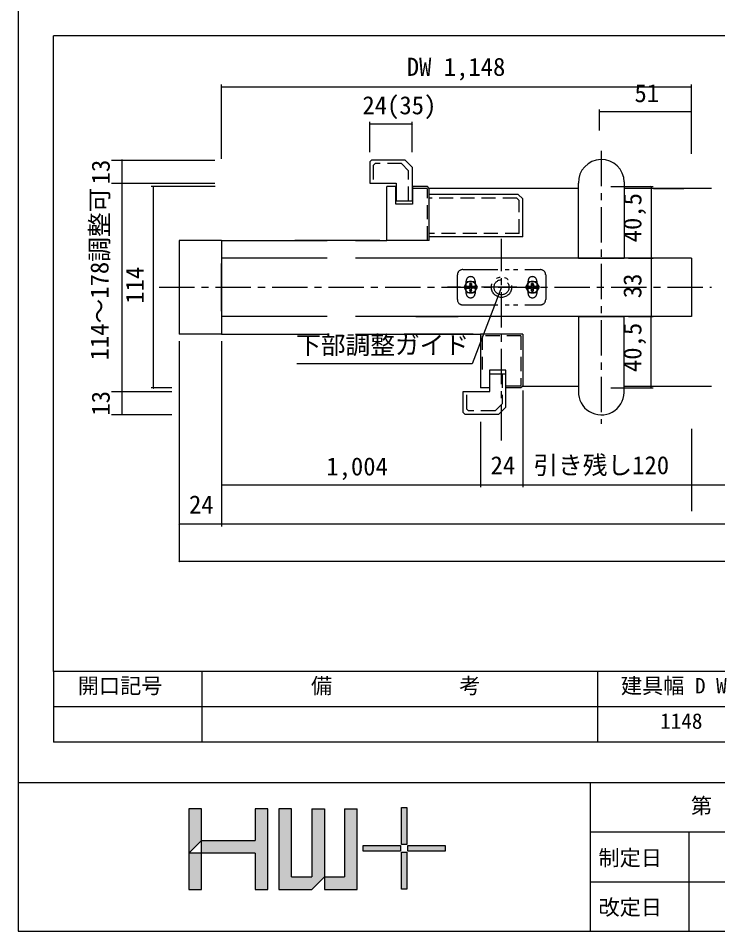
# Model space of a CAD drawing. Units: millimetres, scale not verified. Extents: x -800 to 800, y -554 to 554.
# Drawn here: x -800 to -404, y -554 to -37 of the extents above; entities that cross this region are included whole.
import ezdxf
from ezdxf.enums import TextEntityAlignment as Align

# ---------------------------------------------------------------- set-up
doc = ezdxf.new("R2010")
doc.units = ezdxf.units.MM
doc.header["$LTSCALE"] = 4
for name, pattern in [('CHAIN1', [8, 5, -1, 1, -1]), ('DOUBLE_CHAIN1', [8.8, 5, -1, 0.6, -0.6, 0.6, -1]), ('USER9', [3, 2, -1])]:
    doc.linetypes.add(name, pattern=pattern)
for name, color, linetype, lineweight in [('1-0', 7, 'Continuous', 25), ('1-4_0', 7, 'Continuous', 25), ('2-0', 7, 'Continuous', 25)]:
    doc.layers.add(name, color=color, linetype=linetype, lineweight=lineweight)
doc.styles.add('ＭＳ ゴシック', font='')
doc.styles.get('ＭＳ ゴシック').set_extended_font_data('MS Gothic')

msp = doc.modelspace()

# ---------------------------------------------------------------- linework, layer by layer
at = {"layer": '1-0'}
for p, q in [((152, -47), (-780, -47)), ((152, -47), (-780, -47)), ((-780, -407), (-780, -47)), ((152, -47), (-780, -47)), ((152, -47), (-780, -47)), ((-780, -407), (-780, -47)), ((152, -407), (-780, -407)), ((152, -407), (-780, -407)), ((-476.132, -470), (-476.132, -554)), ((-476.132, -470.401), (-476.132, -554.401)), ((-420.132, -498.401), (-420.132, -554.401)), ((23.868, -526.401), (-476.132, -526.401))]:
    msp.add_line(p, q, dxfattribs=at)
at = {"layer": '1-4_0'}
for p, q in [((152, -47), (-780, -47)), ((152, -47), (-780, -47)), ((-780, -407), (-780, -47)), ((152, -407), (-780, -407)), ((152, -407), (-780, -407)), ((-780, -407), (-780, -447)), ((-696, -407), (-696, -447)), ((-472, -407), (-472, -447)), ((152, -427), (-780, -427)), ((152, -447), (-780, -447)), ((800, -470), (-800, -470)), ((-703.403, -484.7), (-703.403, -530.41)), ((-696.28, -484.7), (-703.403, -484.7)), ((-658.657, -484.7), (-665.78, -484.7)), ((-665.78, -484.7), (-665.78, -502.805)), ((-645.205, -484.7), (-652.328, -484.7)), ((-652.328, -484.7), (-652.328, -530.41)), ((-645.192, -523.158), (-645.192, -484.7)), ((-633.658, -484.708), (-626.549, -484.708)), ((-633.647, -484.7), (-633.647, -523.345)), ((-626.549, -484.709), (-626.549, -530.41)), ((-615.208, -484.709), (-608.02, -484.709)), ((-615.184, -484.709), (-615.184, -523.313)), ((-608.02, -530.41), (-608.02, -484.709)), ((800, -498), (-476, -498)), ((-703.403, -509.941), (-696.267, -502.805)), ((-696.267, -502.805), (-665.78, -502.805)), ((-665.78, -509.941), (-703.403, -509.941)), ((-652.328, -509.958), (-652.328, -510.358)), ((-645.192, -523.345), (-645.192, -509.731)), ((-645.192, -523.345), (-633.647, -523.345)), ((-633.647, -530.41), (-626.551, -523.313)), ((-626.549, -523.313), (-615.184, -523.313)), ((-652.328, -530.41), (-633.647, -530.41)), ((-626.549, -530.41), (-608.02, -530.41))]:
    msp.add_line(p, q, dxfattribs=at)
for points in [[(-800, -554), (800, -554), (800, 554), (-800, 554)], [(-582.986, -484.01), (-579.826, -484.01), (-579.826, -504.954), (-582.986, -504.954)], [(-604.674, -505.508), (-583.514, -505.508), (-583.514, -508.74), (-604.674, -508.74)], [(-579.298, -505.508), (-558.138, -505.508), (-558.138, -508.74), (-579.298, -508.74)], [(-582.986, -509.383), (-579.826, -509.383), (-579.826, -530.328), (-582.986, -530.328)]]:
    msp.add_lwpolyline(points, close=True, dxfattribs=at)
for points in [[(-703.403, -530.41), (-696.267, -530.41), (-696.267, -509.731), (-696.267, -484.7)], [(-665.78, -530.41), (-658.643, -530.41), (-658.643, -509.731), (-658.643, -484.7)], [(-665.78, -509.958), (-665.78, -510.358), (-665.78, -530.41)]]:
    msp.add_lwpolyline(points, dxfattribs=at)
at = {"layer": '1-4_0', "color": 134}
for points in [[(-703.403, -484.7), (-696.267, -484.7), (-703.403, -509.941), (-696.267, -502.805)], [(-665.78, -530.41), (-658.643, -530.41), (-658.657, -484.7)], [(-665.78, -530.41), (-658.657, -484.7), (-665.78, -484.7)], [(-645.205, -484.7), (-652.328, -484.7), (-652.328, -530.41)], [(-652.328, -530.41), (-645.192, -523.158), (-645.205, -484.7)], [(-626.551, -523.313), (-626.549, -484.709), (-633.647, -484.708)], [(-626.551, -523.313), (-633.647, -484.708), (-633.647, -523.345)], [(-608.02, -530.41), (-608.02, -484.709), (-615.184, -484.709)], [(-608.02, -530.41), (-615.184, -484.709), (-615.184, -523.313)], [(-582.986, -484.01), (-579.826, -484.01), (-582.986, -504.954), (-579.826, -504.954)], [(-696.267, -502.805), (-665.78, -509.958), (-696.267, -509.941)], [(-665.78, -502.805), (-696.267, -502.805), (-665.85, -509.941)], [(-665.78, -502.805), (-665.85, -509.941), (-665.78, -530.41)], [(-583.514, -505.508), (-604.674, -505.508), (-583.514, -508.74), (-604.674, -508.74)], [(-579.298, -505.508), (-558.138, -505.508), (-579.298, -508.74), (-558.138, -508.74)], [(-703.403, -509.941), (-703.403, -530.41), (-696.267, -509.941), (-696.267, -530.41)], [(-582.986, -509.383), (-579.826, -509.383), (-582.986, -530.328), (-579.826, -530.328)], [(-652.328, -530.41), (-633.647, -523.345), (-645.192, -523.158)], [(-652.328, -530.41), (-633.647, -530.41), (-626.551, -523.313)], [(-652.328, -530.41), (-626.551, -523.313), (-633.647, -523.345)], [(-626.549, -523.313), (-626.549, -530.41), (-608.02, -530.41)], [(-608.02, -530.41), (-615.184, -523.313), (-626.549, -523.313)]]:
    msp.add_solid(points, dxfattribs=at)
at = {"layer": '1-4_0'}
for points in [[(-703.403, -484.7), (-696.28, -484.7), (-703.403, -509.941), (-696.267, -502.805)], [(-665.78, -530.41), (-658.643, -530.41), (-658.643, -484.7)], [(-665.78, -530.41), (-658.643, -484.7), (-665.78, -502.805)], [(-665.78, -484.7), (-665.78, -502.805), (-658.657, -484.7)], [(-645.205, -484.7), (-652.328, -484.7), (-652.328, -530.41)], [(-652.328, -530.41), (-645.192, -523.158), (-645.205, -484.7)], [(-626.551, -523.313), (-626.549, -484.708), (-633.647, -484.708)], [(-626.551, -523.313), (-633.647, -484.708), (-633.647, -523.345)], [(-608.02, -530.41), (-608.02, -484.709), (-615.208, -484.709)], [(-608.02, -530.41), (-615.208, -484.709), (-615.184, -523.313)], [(-582.986, -504.954), (-579.826, -504.954), (-582.986, -484.01), (-579.826, -484.01)], [(-696.267, -502.805), (-696.267, -509.731), (-665.85, -509.941)], [(-665.78, -502.805), (-696.267, -502.805), (-665.85, -509.941)], [(-665.78, -502.805), (-665.85, -509.941), (-665.78, -530.41)], [(-604.674, -505.508), (-604.674, -508.74), (-583.514, -505.508), (-583.514, -508.74)], [(-579.298, -505.508), (-579.298, -508.74), (-558.138, -505.508), (-558.138, -508.74)], [(-703.403, -530.41), (-703.403, -509.941), (-696.267, -530.41), (-696.267, -509.731)], [(-582.986, -509.383), (-582.986, -530.328), (-579.826, -509.383), (-579.826, -530.328)], [(-652.328, -530.41), (-633.647, -523.345), (-645.192, -523.158)], [(-652.328, -530.41), (-633.647, -530.41), (-626.551, -523.313)], [(-652.328, -530.41), (-626.551, -523.313), (-633.647, -523.345)], [(-626.551, -523.313), (-626.549, -530.41), (-608.02, -530.41)], [(-608.02, -530.41), (-615.184, -523.313), (-626.551, -523.313)]]:
    msp.add_solid(points, dxfattribs=at)
at = {"layer": '2-0'}
for p, q in [((-684.979, -75.806), (-684.667, -75.806)), ((-684.823, -116.711), (-684.823, -74.556)), ((-684.823, -75.806), (-418.768, -75.806)), ((-418.612, -75.806), (-418.924, -75.806)), ((-418.768, -113.711), (-418.768, -74.556)), ((-470.768, -100.566), (-470.768, -88.703)), ((-418.768, -89.953), (-470.768, -89.953)), ((-600.933, -112.77), (-600.933, -95.594)), ((-600.933, -96.844), (-576.933, -96.844)), ((-576.933, -112.77), (-576.933, -95.594)), ((-747.253, -117.35), (-688.587, -117.35)), ((-741.253, -117.35), (-741.253, -261.35)), ((-599.933, -117.35), (-600.933, -118.35)), ((-580.933, -117.35), (-599.933, -117.35)), ((-580.933, -117.35), (-576.933, -121.35)), ((-576.933, -121.35), (-576.933, -140.35)), ((-747.253, -130.35), (-688.587, -130.35)), ((-688.425, -132.35), (-724.705, -132.35)), ((-723.455, -132.194), (-723.455, -132.506)), ((-723.455, -246.35), (-723.455, -132.35)), ((-586.083, -132.35), (-591.283, -132.35)), ((-591.283, -162.85), (-591.283, -132.35)), ((-586.083, -132.35), (-591.283, -132.35)), ((-586.083, -132.35), (-591.283, -132.35)), ((-585.933, -130.35), (-585.933, -140.35)), ((-568.283, -132.35), (-576.783, -132.35)), ((-576.783, -132.35), (-576.783, -142.35)), ((-567.283, -133.35), (-568.283, -132.35)), ((-567.283, -162.85), (-567.283, -133.35)), ((-482.768, -133.35), (-567.283, -133.35)), ((-482.768, -172.85), (-482.768, -130.35)), ((-464.353, -132.35), (-440.334, -132.35)), ((-456.768, -129.735), (-456.768, -172.85)), ((-423.768, -133.35), (-456.768, -133.35)), ((-407.411, -133.35), (-456.768, -133.35)), ((-441.584, -132.194), (-441.584, -132.506)), ((-441.584, -132.35), (-441.584, -172.85)), ((-440.177, -133.35), (-423.054, -133.35)), ((-516.783, -136.85), (-567.283, -136.85)), ((-567.283, -160.85), (-567.283, -136.85)), ((-514.283, -139.35), (-516.783, -136.85)), ((-514.283, -160.85), (-514.283, -139.35)), ((-585.933, -140.35), (-576.933, -140.35)), ((-708.823, -162.85), (-708.823, -215.85)), ((-684.823, -162.85), (-708.823, -162.85)), ((-684.823, -162.85), (-684.823, -215.85)), ((-684.823, -162.85), (-625.106, -162.85)), ((-595.283, -162.85), (-643.402, -162.85)), ((-609.01, -162.85), (-591.283, -162.85)), ((-567.283, -162.85), (-591.283, -162.85)), ((-514.283, -160.85), (-567.283, -160.85)), ((-625.106, -172.85), (-684.823, -172.85)), ((-684.823, -202.85), (-684.823, -175.85)), ((-418.768, -172.85), (-609.01, -172.85)), ((-447.327, -172.85), (-553.349, -172.85)), ((-482.768, -172.85), (-456.768, -172.85)), ((-454.353, -172.85), (-440.334, -172.85)), ((-441.584, -172.694), (-441.584, -173.006)), ((-441.584, -173.006), (-441.584, -172.694)), ((-441.584, -172.85), (-441.584, -205.85)), ((-526.283, -189.35), (-542.949, -232.668)), ((-625.106, -205.85), (-684.823, -205.85)), ((-574.868, -205.85), (-550.849, -205.85)), ((-482.768, -205.85), (-482.768, -248.35)), ((-482.768, -205.85), (-456.768, -205.85)), ((-456.768, -248.965), (-456.768, -205.85)), ((-454.353, -205.85), (-440.334, -205.85)), ((-441.584, -205.694), (-441.584, -206.006)), ((-441.584, -206.006), (-441.584, -205.694)), ((-441.584, -246.35), (-441.584, -205.85)), ((-684.823, -215.85), (-708.823, -215.85)), ((-684.823, -215.85), (-625.106, -215.85)), ((-609.01, -215.85), (-538.283, -215.85)), ((-542.283, -215.85), (-581.368, -215.85)), ((-538.283, -215.85), (-538.283, -246.35)), ((-514.283, -215.85), (-538.283, -215.85)), ((-514.283, -215.85), (-514.283, -245.35)), ((-684.823, -219.85), (-684.823, -302.645)), ((-684.823, -219.85), (-684.823, -324.838)), ((-684.823, -219.85), (-684.823, -324.838)), ((-542.949, -232.668), (-642.176, -232.668)), ((-523.783, -246.35), (-523.783, -236.35)), ((-532.933, -238.35), (-523.933, -238.35)), ((-532.933, -248.35), (-532.933, -238.35)), ((-523.933, -257.35), (-523.933, -238.35)), ((-747.253, -248.35), (-712.955, -248.35)), ((-712.984, -246.35), (-724.705, -246.35)), ((-723.455, -246.194), (-723.455, -246.506)), ((-723.455, -246.506), (-723.455, -246.194)), ((-533.083, -246.35), (-538.283, -246.35)), ((-533.083, -246.35), (-538.283, -246.35)), ((-533.083, -246.35), (-538.283, -246.35)), ((-515.283, -246.35), (-523.783, -246.35)), ((-514.283, -245.35), (-515.283, -246.35)), ((-514.283, -245.35), (-482.768, -245.35)), ((-514.283, -247.85), (-514.283, -302.645)), ((-464.353, -246.35), (-440.334, -246.35)), ((-456.768, -245.35), (-423.768, -245.35)), ((-456.768, -245.35), (-407.411, -245.35)), ((-441.584, -246.506), (-441.584, -246.194)), ((-440.177, -245.35), (-423.054, -245.35)), ((-527.933, -261.35), (-523.933, -257.35)), ((-747.253, -261.35), (-712.955, -261.35)), ((-546.933, -261.35), (-547.933, -260.35)), ((-527.933, -261.35), (-546.933, -261.35)), ((-538.283, -265.549), (-538.283, -302.645)), ((-418.768, -269.558), (-418.768, -316.183)), ((-418.768, -269.558), (-418.768, -316.183)), ((-684.979, -301.395), (-684.667, -301.395)), ((-538.283, -301.395), (-684.823, -301.395)), ((-538.127, -301.395), (-538.439, -301.395)), ((-514.283, -301.395), (-538.283, -301.395)), ((-514.439, -301.395), (-514.127, -301.395)), ((-514.127, -301.395), (-514.439, -301.395)), ((-514.439, -301.395), (-514.127, -301.395)), ((-418.924, -301.395), (-418.612, -301.395)), ((-418.612, -301.395), (-418.924, -301.395)), ((-708.979, -323.588), (-708.667, -323.588)), ((-684.823, -323.588), (-708.823, -323.588)), ((-684.979, -323.588), (-684.667, -323.588)), ((-684.667, -323.588), (-684.979, -323.588)), ((-708.979, -344.601), (-708.667, -344.601))]:
    msp.add_line(p, q, dxfattribs=at)
at = {"layer": '2-0', "linetype": 'CHAIN1'}
for p, q in [((-469.768, -112.038), (-469.768, -266.661)), ((-526.283, -276.198), (-526.283, -162.011)), ((-720.252, -189.35), (-407.411, -189.35)), ((-517.534, -189.35), (-556.857, -189.35))]:
    msp.add_line(p, q, dxfattribs=at)
at = {"layer": '2-0', "linetype": 'USER9'}
for p, q in [((-597.943, -119.35), (-598.943, -120.35)), ((-598.943, -120.35), (-598.943, -130.35)), ((-582.933, -119.35), (-597.943, -119.35)), ((-582.933, -119.35), (-578.943, -123.34)), ((-578.943, -140.35), (-578.943, -123.34)), ((-568.697, -133.35), (-576.783, -133.35)), ((-568.283, -133.764), (-568.697, -133.35)), ((-568.283, -162.85), (-568.283, -133.764)), ((-516.283, -158.85), (-567.283, -158.85)), ((-515.283, -216.85), (-537.283, -216.85)), ((-537.283, -216.85), (-537.283, -235.85)), ((-515.283, -216.85), (-515.283, -244.936)), ((-525.933, -238.35), (-525.933, -255.36)), ((-545.933, -258.35), (-545.933, -248.35)), ((-515.697, -245.35), (-523.783, -245.35)), ((-515.283, -244.936), (-515.697, -245.35)), ((-545.933, -258.35), (-544.933, -259.35)), ((-525.933, -255.36), (-529.923, -259.35)), ((-529.923, -259.35), (-544.933, -259.35))]:
    msp.add_line(p, q, dxfattribs=at)
at = {"layer": '2-0', "linetype": 'DOUBLE_CHAIN1'}
for p, q in [((-548.283, -179.35), (-504.283, -179.35)), ((-551.283, -196.35), (-551.283, -182.35)), ((-546.283, -192.85), (-546.283, -185.85)), ((-541.283, -185.85), (-541.283, -192.85)), ((-511.283, -192.85), (-511.283, -185.85)), ((-506.283, -185.85), (-506.283, -192.85)), ((-501.283, -182.35), (-501.283, -196.35)), ((-544.888, -188.825), (-544.686, -189.027)), ((-544.686, -189.673), (-544.888, -189.875)), ((-544.308, -188.245), (-544.106, -188.447)), ((-543.46, -188.447), (-543.259, -188.245)), ((-543.259, -190.455), (-543.46, -190.253)), ((-542.88, -189.027), (-543.276, -188.842)), ((-542.88, -189.673), (-542.679, -189.875)), ((-509.686, -189.027), (-509.887, -188.825)), ((-509.686, -189.673), (-509.887, -189.875)), ((-509.307, -190.455), (-509.106, -190.253)), ((-509.106, -188.447), (-509.29, -188.842)), ((-508.258, -188.245), (-508.46, -188.447)), ((-508.46, -190.253), (-508.258, -190.455)), ((-507.88, -189.027), (-507.678, -188.825)), ((-548.283, -199.35), (-504.283, -199.35))]:
    msp.add_line(p, q, dxfattribs=at)
at = {"layer": '2-0'}
for points in [[(-600.933, -118.35), (-600.933, -130.35), (-585.933, -130.35)], [(-576.783, -142.35), (-586.083, -142.35), (-586.083, -132.35)], [(-418.768, -172.85), (-418.768, -205.85), (-609.01, -205.85)], [(-708.823, -219.85), (-708.823, -344.601), (-314.18, -344.601), (104, -344.601)], [(-523.783, -236.35), (-533.083, -236.35), (-533.083, -246.35)], [(-547.933, -260.35), (-547.933, -248.35), (-532.933, -248.35)], [(-114.078, -301.395), (-314.18, -301.395), (-514.283, -301.395)], [(80, -323.588), (-314.18, -323.588), (-684.823, -323.588)]]:
    msp.add_lwpolyline(points, dxfattribs=at)
at = {"layer": '2-0', "linetype": 'USER9'}
msp.add_lwpolyline([(-516.283, -158.85), (-516.283, -140.178), (-517.611, -138.85), (-567.283, -138.85)], dxfattribs=at)
at = {"layer": '2-0', "linetype": 'DOUBLE_CHAIN1'}
for points in [[(-547.523, -189.35), (-545.653, -186.111), (-541.913, -186.111), (-540.043, -189.35), (-541.913, -192.589), (-545.653, -192.589)], [(-506.913, -192.589), (-510.653, -192.589), (-512.523, -189.35), (-510.653, -186.111), (-506.913, -186.111), (-505.043, -189.35)], [(-545.95, -188.885), (-544.888, -188.825), (-544.492, -188.641), (-544.291, -188.842), (-544.686, -189.027), (-544.852, -189.023)], [(-543.46, -188.447), (-543.456, -188.281), (-543.319, -187.186), (-543.259, -188.245), (-543.074, -188.641), (-543.276, -188.842)], [(-543.276, -189.857), (-542.88, -189.673), (-542.714, -189.677), (-541.617, -189.814), (-542.679, -189.875), (-543.074, -190.059)], [(-509.852, -189.023), (-510.949, -188.885), (-509.887, -188.825), (-509.492, -188.641), (-509.29, -188.842), (-509.686, -189.027)], [(-509.247, -191.514), (-509.307, -190.455), (-509.492, -190.059), (-509.29, -189.857), (-509.106, -190.253), (-509.11, -190.419)], [(-508.275, -188.842), (-508.46, -188.447), (-508.456, -188.281), (-508.318, -187.186), (-508.258, -188.245), (-508.074, -188.641)]]:
    msp.add_lwpolyline(points, close=True, dxfattribs=at)
for points in [[(-544.291, -189.857), (-544.686, -189.673), (-544.852, -189.677), (-545.95, -189.814)], [(-545.95, -189.814), (-544.888, -189.875), (-544.492, -190.059), (-544.308, -190.455), (-544.248, -191.514), (-544.11, -190.419), (-544.106, -190.253), (-544.308, -190.455)], [(-544.291, -188.842), (-544.106, -188.447), (-544.11, -188.281), (-544.248, -187.186), (-544.308, -188.245), (-544.492, -188.641)], [(-544.106, -190.253), (-544.291, -189.857), (-544.492, -190.059)], [(-543.276, -189.857), (-543.46, -190.253), (-543.456, -190.419), (-543.319, -191.514), (-543.259, -190.455), (-543.074, -190.059)], [(-543.074, -188.641), (-542.679, -188.825), (-541.617, -188.885), (-542.714, -189.023), (-542.88, -189.027), (-542.679, -188.825)], [(-509.29, -189.857), (-509.686, -189.673), (-509.852, -189.677), (-510.949, -189.814), (-509.887, -189.875), (-509.492, -190.059)], [(-509.492, -188.641), (-509.307, -188.245), (-509.247, -187.186), (-509.11, -188.281), (-509.106, -188.447), (-509.307, -188.245)], [(-508.275, -189.857), (-508.46, -190.253), (-508.456, -190.419), (-508.318, -191.514)], [(-508.318, -191.514), (-508.258, -190.455), (-508.074, -190.059), (-507.678, -189.875), (-506.616, -189.814), (-507.714, -189.677), (-507.88, -189.673), (-507.678, -189.875)], [(-508.275, -188.842), (-507.88, -189.027), (-507.714, -189.023), (-506.616, -188.885), (-507.678, -188.825), (-508.074, -188.641)], [(-507.88, -189.673), (-508.275, -189.857), (-508.074, -190.059)]]:
    msp.add_lwpolyline(points, dxfattribs=at)
for radius in [5.75, 4.25]:
    msp.add_circle((-526.283, -189.35), radius, dxfattribs=at)
at = {"layer": '2-0'}
for centre, radius, start, end in [((-684.823, -75.806), 0.156, 180, 0), ((-418.768, -75.806), 0.156, 0, 180), ((-470.768, -89.953), 0.156, 0, 180), ((-470.768, -89.953), 0.156, 0, 180), ((-470.768, -89.953), 0.156, 180, 0), ((-470.768, -89.953), 0.156, 180, 0), ((-418.768, -89.953), 0.156, 0, 180), ((-418.768, -89.953), 0.156, 0, 180), ((-418.768, -89.953), 0.156, 180, 0), ((-418.768, -89.953), 0.156, 180, 0), ((-600.933, -96.844), 0.156, 0, 180), ((-600.933, -96.844), 0.156, 0, 180), ((-600.933, -96.844), 0.156, 180, 0), ((-600.933, -96.844), 0.156, 180, 0), ((-576.933, -96.844), 0.156, 0, 180), ((-576.933, -96.844), 0.156, 0, 180), ((-576.933, -96.844), 0.156, 180, 0), ((-576.933, -96.844), 0.156, 180, 0), ((-741.253, -117.35), 0.156, 0, 180), ((-741.253, -117.35), 0.156, 180, 0), ((-469.768, -130.042), 13.004, 1.35522, 181.35522), ((-741.253, -130.35), 0.156, 0, 180), ((-741.253, -130.35), 0.156, 180, 0), ((-723.455, -132.35), 0.156, 270, 90), ((-441.584, -132.35), 0.156, 90, 270), ((-441.584, -172.85), 0.156, 90, 270), ((-441.584, -172.85), 0.156, 270, 90), ((-441.584, -205.85), 0.156, 90, 270), ((-441.584, -205.85), 0.156, 270, 90), ((-741.253, -248.35), 0.156, 0, 180), ((-741.253, -248.35), 0.156, 180, 0), ((-723.455, -246.35), 0.156, 90, 270), ((-723.455, -246.35), 0.156, 270, 90), ((-469.768, -248.658), 13.004, 178.64478, 358.64478), ((-441.584, -246.35), 0.156, 270, 90), ((-741.253, -261.35), 0.156, 0, 180), ((-741.253, -261.35), 0.156, 180, 0), ((-684.823, -301.395), 0.156, 180, 0), ((-538.283, -301.395), 0.156, 0, 180), ((-514.283, -301.395), 0.156, 0, 180), ((-514.283, -301.395), 0.156, 180, 0), ((-514.283, -301.395), 0.156, 180, 0), ((-418.768, -301.395), 0.156, 0, 180), ((-418.768, -301.395), 0.156, 180, 0), ((-708.823, -323.588), 0.156, 180, 0), ((-684.823, -323.588), 0.156, 0, 180), ((-684.823, -323.588), 0.156, 180, 0), ((-708.823, -344.601), 0.156, 180, 0)]:
    msp.add_arc(centre, radius, start, end, dxfattribs=at)
at = {"layer": '2-0', "linetype": 'DOUBLE_CHAIN1'}
for centre, radius, start, end in [((-548.283, -182.35), 3, 90, 180), ((-504.283, -182.35), 3, 0, 90), ((-543.783, -189.35), 3.25, 142.55059, 142.33573), ((-543.783, -185.85), 2.5, 90, 180), ((-543.783, -185.85), 2.5, 0, 90), ((-508.783, -189.35), 3.25, 142.55059, 142.33573), ((-508.783, -185.85), 2.5, 90, 180), ((-508.783, -185.85), 2.5, 0, 90), ((-543.516, -189.35), 2.478, 169.19486, 190.80514), ((-543.783, -189.35), 1.118, 162.98773, 197.01227), ((-543.783, -189.62), 2.478, 90, 100.80514), ((-543.783, -189.35), 1.118, 72.98773, 107.01227), ((-543.783, -189.35), 1.118, 252.98773, 287.01227), ((-543.783, -189.62), 2.478, 79.19486, 90), ((-543.783, -189.35), 1.118, 342.98773, 17.01227), ((-544.051, -189.35), 2.478, 349.19486, 10.80514), ((-508.515, -189.35), 2.478, 169.19486, 190.80514), ((-508.783, -189.35), 1.118, 162.98773, 197.01227), ((-508.783, -189.62), 2.478, 90, 100.80514), ((-508.783, -189.35), 1.118, 72.98773, 107.01227), ((-508.783, -189.35), 1.118, 252.98773, 287.01227), ((-508.783, -189.62), 2.478, 79.19486, 90), ((-508.783, -189.35), 1.118, 342.98773, 17.01227), ((-509.05, -189.35), 2.478, 349.19486, 10.80514), ((-548.283, -196.35), 3, 180, 270), ((-543.783, -192.85), 2.5, 180, 270), ((-543.783, -189.08), 2.478, 259.19486, 270), ((-543.783, -189.08), 2.478, 270, 280.80514), ((-543.783, -192.85), 2.5, 270, 0), ((-508.783, -192.85), 2.5, 180, 270), ((-508.783, -189.08), 2.478, 259.19486, 270), ((-508.783, -189.08), 2.478, 270, 280.80514), ((-508.783, -192.85), 2.5, 270, 0), ((-504.283, -196.35), 3, 270, 0)]:
    msp.add_arc(centre, radius, start, end, dxfattribs=at)

# ---------------------------------------------------------------- texts
at = {"layer": '1-0', "style": 'ＭＳ ゴシック'}
for s, p in [('第\u30001\u3000版', (-419.021, -490.087)), ('制定日', (-471.378, -519.571)), ('改定日', (-471.378, -547.571))]:
    msp.add_text(s, height=8.798, dxfattribs=at).set_placement(p, align=Align.BOTTOM_LEFT)
at = {"layer": '1-4_0', "style": 'ＭＳ ゴシック'}
for s, p in [('開口記号', (-766.322, -422.098)), ('備\u3000\u3000\u3000\u3000\u3000\u3000考', (-634.215, -422.098)), ('建具幅 D W', (-458.68, -422.098)), ('1148', (-436.431, -442.098))]:
    msp.add_text(s, height=8.798, dxfattribs=at).set_placement(p, align=Align.BOTTOM_LEFT)
at = {"layer": '2-0', "style": 'ＭＳ ゴシック'}
for s, p in [('DW 1,148', (-579.959, -72.686)), ('51', (-450.984, -87.584)), ('24(35)', (-605.086, -94.475)), ('下部調整ガイド', (-642.619, -230.3)), ('引き残し120', (-508.268, -298.339)), ('1,004', (-625.537, -299.027)), ('24', (-532.499, -298.402)), ('24', (-703.281, -320.595))]:
    msp.add_text(s, height=10.26, dxfattribs=at).set_placement(p, align=Align.BOTTOM_LEFT)
for s, p in [('13', (-745.121, -131.066)), ('114～178調整可', (-745.81, -230.803)), ('40,5', (-443.952, -163.908)), ('114', (-725.824, -198.673)), ('33', (-443.952, -195.566)), ('40,5', (-443.952, -237.408)), ('13', (-745.121, -262.066))]:
    msp.add_text(s, height=10.26, rotation=90, dxfattribs=at).set_placement(p, align=Align.BOTTOM_LEFT)

doc.saveas('drawing.dxf')
